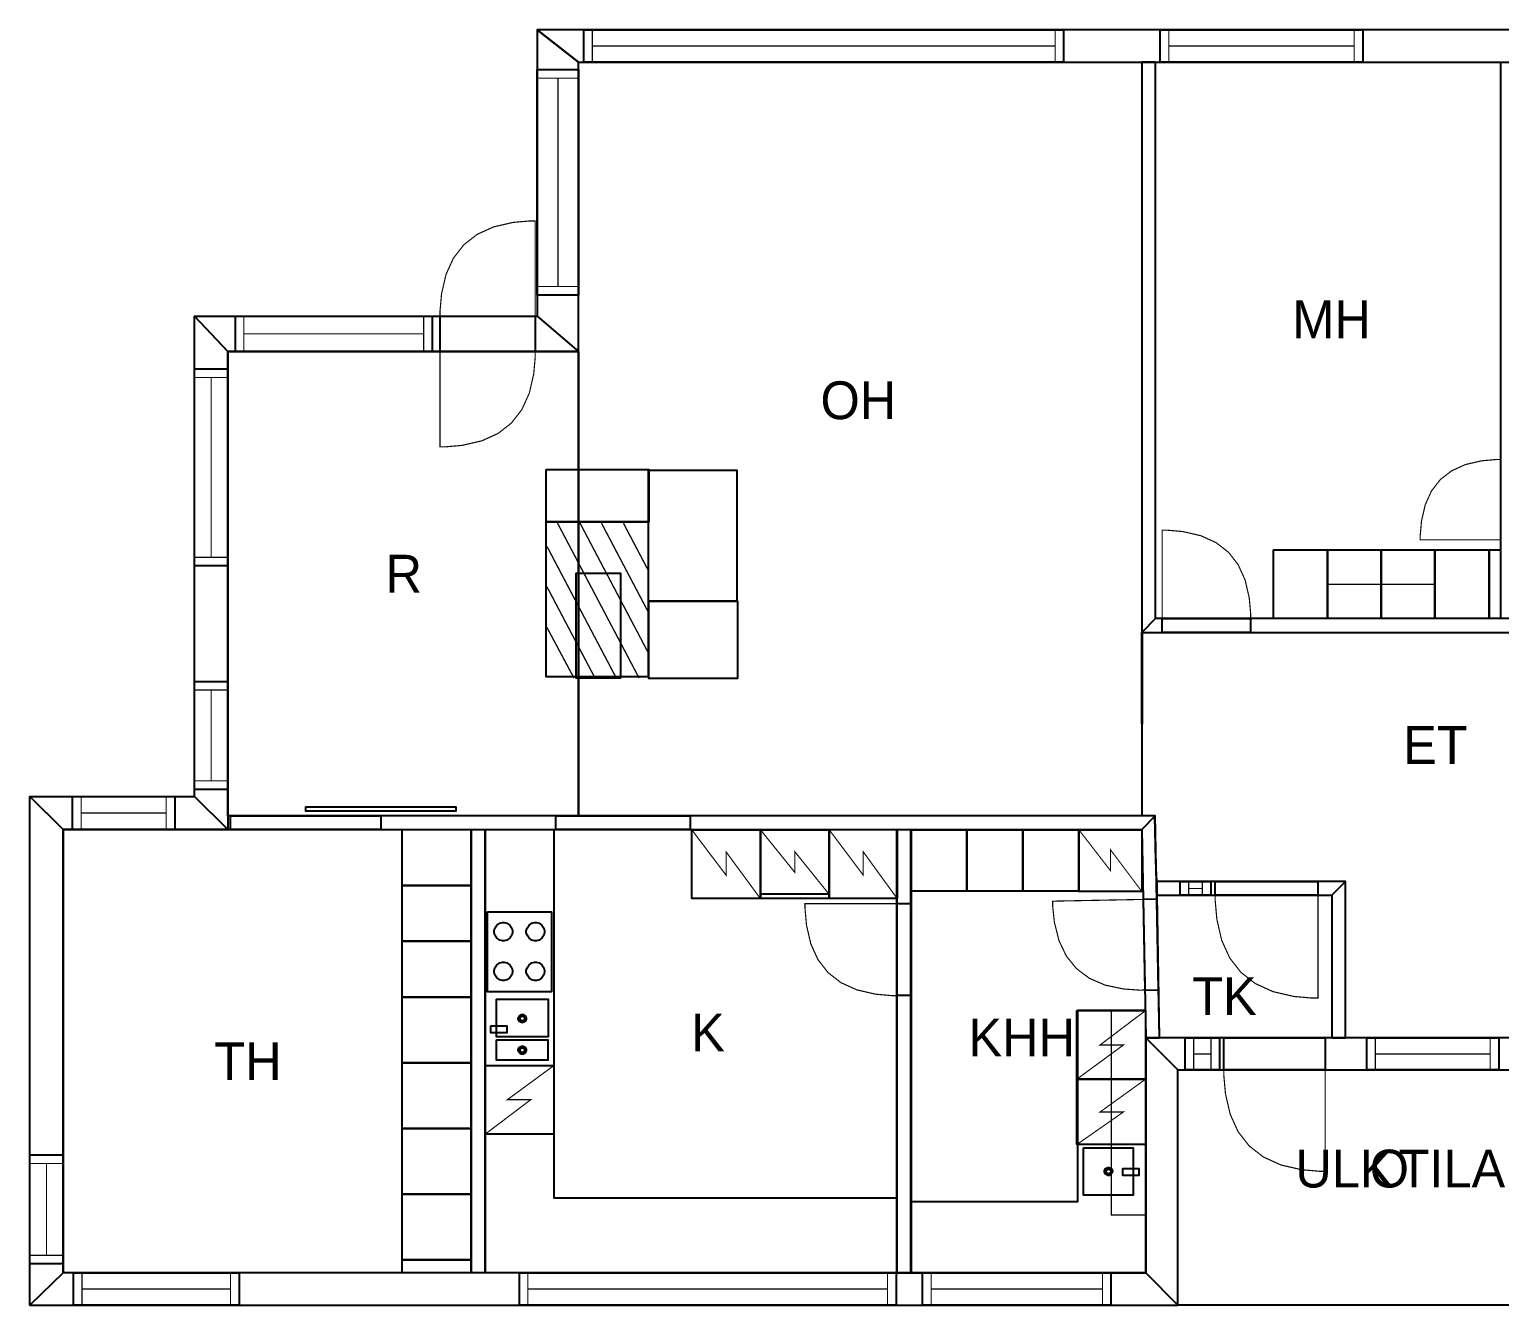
# Model space of a CAD drawing. Extents: x 0.3 to 23.5, y 0 to 11.6.
# Drawn here: x 0.29 to 13.67, y 0.01 to 11.61 of the extents above; entities that cross this region are included whole.
import ezdxf

# ---------------------------------------------------------------- set-up
doc = ezdxf.new("R2010")
doc.units = 0
doc.layers.get('0').update_dxf_attribs({"linetype": 'CONTINUOUS'})

msp = doc.modelspace()

# ---------------------------------------------------------------- linework, layer by layer
at = {"color": 0}
for points, const_width in [([(18.0338, 11.6096), (4.91249, 11.6096), (5.28749, 11.3179), (17.7213, 11.3179), (18.0338, 11.6096)], 0.002083), ([(4.91249, 11.6096), (4.91249, 9.00646), (5.28749, 8.68354), (5.28749, 11.3179), (4.91249, 11.6096)], 0.002083), ([(5.33458, 11.6096), (9.70247, 11.6096), (9.70247, 11.3179), (5.33458, 11.3179), (5.33458, 11.6096)], 0.010417), ([(5.33458, 11.6096), (9.70247, 11.6096), (9.70247, 11.3179), (5.33458, 11.3179), (5.33458, 11.6096)], 0.010417), ([(10.5813, 11.6096), (12.4249, 11.6096), (12.4249, 11.3179), (10.5813, 11.3179), (10.5813, 11.6096)], 0.010417), ([(10.5813, 11.6096), (12.4249, 11.6096), (12.4249, 11.3179), (10.5813, 11.3179), (10.5813, 11.6096)], 0.010417), ([(4.91249, 11.2487), (5.28749, 11.2487), (5.28749, 9.19835), (4.91249, 9.19835), (4.91249, 11.2487)], 0.010417), ([(4.91249, 11.2487), (5.28749, 11.2487), (5.28749, 9.19835), (4.91249, 9.19835), (4.91249, 11.2487)], 0.010417), ([(10.5386, 6.2545), (10.5386, 11.3179), (10.4136, 11.3179), (10.4136, 6.1295), (10.5386, 6.2545)], 0.002083), ([(4.02729, 9.00646), (4.02729, 9.05724), (4.04081, 9.20942), (4.08138, 9.38536), (4.14903, 9.53418), (4.24376, 9.65593), (4.3655, 9.75065), (4.51432, 9.81831), (4.69026, 9.85889), (4.84244, 9.8724), (4.89324, 9.8724), (4.89324, 9.00646), (4.02729, 9.00646)], 0.010417), ([(5.28749, 8.68354), (2.09603, 8.68354), (1.79394, 9.00646), (4.91249, 9.00646), (5.28749, 8.68354)], 0.002083), ([(2.09603, 8.68354), (2.09603, 4.33513), (1.79394, 4.63721), (1.79394, 9.00646), (2.09603, 8.68354)], 0.002083), ([(2.16417, 9.00646), (3.95617, 9.00646), (3.95617, 8.68354), (2.16417, 8.68354), (2.16417, 9.00646)], 0.010417), ([(2.16417, 9.00646), (3.95617, 9.00646), (3.95617, 8.68354), (2.16417, 8.68354), (2.16417, 9.00646)], 0.010417), ([(4.02729, 9.00646), (4.89324, 9.00646), (4.89324, 8.68354), (4.02729, 8.68354), (4.02729, 9.00646)], 0.010417), ([(4.02729, 9.00646), (4.89324, 9.00646), (4.89324, 8.68354), (4.02729, 8.68354), (4.02729, 9.00646)], 0.010417), ([(4.89324, 8.68354), (4.89324, 8.63282), (4.87967, 8.48062), (4.83908, 8.30469), (4.77143, 8.15588), (4.67671, 8.03412), (4.55496, 7.9394), (4.40614, 7.87175), (4.23019, 7.83117), (4.07801, 7.8176), (4.02729, 7.8176), (4.02729, 8.68354), (4.89324, 8.68354)], 0.010417), ([(1.79394, 8.52626), (2.09603, 8.52626), (2.09603, 6.73438), (1.79394, 6.73438), (1.79394, 8.52626)], 0.010417), ([(1.79394, 8.52626), (2.09603, 8.52626), (2.09603, 6.73438), (1.79394, 6.73438), (1.79394, 8.52626)], 0.010417), ([(13.6776, 7.70187), (13.6348, 7.70187), (13.5065, 7.69049), (13.3583, 7.65631), (13.2328, 7.59924), (13.1302, 7.51942), (13.0503, 7.41678), (12.9933, 7.29135), (12.9591, 7.14307), (12.9477, 7.01481), (12.9477, 6.972), (13.6776, 6.972), (13.6776, 7.70187)], 0.010417), ([(5.92389, 7.60656), (5.92389, 6.41271), (6.72825, 6.41271), (6.72825, 7.60656), (5.92389, 7.60656)], 0.010417), ([(4.99283, 7.13579), (5.92096, 7.13579), (5.92096, 5.72564), (4.99283, 5.72564), (4.99283, 7.13579)], 0.012375), ([(11.4041, 6.2545), (11.4041, 6.30171), (11.3915, 6.44314), (11.3537, 6.60661), (11.2908, 6.74496), (11.2028, 6.85807), (11.0897, 6.94613), (10.9513, 7.00896), (10.7879, 7.04671), (10.6464, 7.05925), (10.5993, 7.05925), (10.5993, 6.2545), (11.4041, 6.2545)], 0.010417), ([(11.6125, 6.8795), (12.1045, 6.8795), (12.1045, 6.2545), (11.6125, 6.2545), (11.6125, 6.8795)], 0.010417), ([(12.1045, 6.8795), (12.593, 6.8795), (12.593, 6.2545), (12.1045, 6.2545), (12.1045, 6.8795)], 0.010417), ([(12.5929, 6.8795), (13.0814, 6.8795), (13.0814, 6.2545), (12.5929, 6.2545), (12.5929, 6.8795)], 0.010417), ([(13.0814, 6.8795), (13.5735, 6.8795), (13.5735, 6.2545), (13.0814, 6.2545), (13.0814, 6.8795)], 0.010417), ([(13.5735, 6.8795), (13.6776, 6.8795), (13.6776, 6.2545), (13.5735, 6.2545), (13.5735, 6.8795)], 0.010417), ([(5.26574, 6.66764), (5.66878, 6.66764), (5.66878, 5.71392), (5.26574, 5.71392), (5.26574, 6.66764)], 0.012375), ([(17.7213, 6.2545), (10.5386, 6.2545), (10.4136, 6.1295), (17.8463, 6.1295), (17.7213, 6.2545)], 0.002083), ([(10.5992, 6.2545), (11.4041, 6.2545), (11.4041, 6.1295), (10.5992, 6.1295), (10.5992, 6.2545)], 0.010417), ([(10.5992, 6.2545), (11.4041, 6.2545), (11.4041, 6.1295), (10.5992, 6.1295), (10.5992, 6.2545)], 0.010417), ([(1.79394, 5.68321), (2.09603, 5.68321), (2.09603, 4.70117), (1.79394, 4.70117), (1.79394, 5.68321)], 0.010417), ([(1.79394, 5.68321), (2.09603, 5.68321), (2.09603, 4.70117), (1.79394, 4.70117), (1.79394, 5.68321)], 0.010417), ([(2.09603, 4.33513), (0.597276, 4.33513), (0.295193, 4.63721), (1.79394, 4.63721), (2.09603, 4.33513)], 0.002083), ([(0.597276, 4.33513), (0.597276, 0.302518), (0.295193, 0.010851), (0.295193, 4.63721), (0.597276, 4.33513)], 0.002083), ([(0.6824, 4.63721), (1.61279, 4.63721), (1.61279, 4.33513), (0.6824, 4.33513), (0.6824, 4.63721)], 0.010417), ([(0.6824, 4.63721), (1.61279, 4.63721), (1.61279, 4.33513), (0.6824, 4.33513), (0.6824, 4.63721)], 0.010417), ([(2.09603, 4.33513), (10.4136, 4.33513), (10.5363, 4.46013), (2.09603, 4.46013), (2.09603, 4.33513)], 0.002083), ([(2.12158, 4.46013), (3.48753, 4.46013), (3.48753, 4.33513), (2.12158, 4.33513), (2.12158, 4.46013)], 0.010417), ([(2.80447, 4.54346), (4.17051, 4.54346), (4.17051, 4.50179), (2.80447, 4.50179), (2.80447, 4.54346)], 0.010417), ([(5.08219, 4.46013), (6.30436, 4.46013), (6.30436, 4.33513), (5.08219, 4.33513), (5.08219, 4.46013)], 0.010417), ([(10.4136, 4.33513), (10.4498, 2.44065), (10.5748, 2.44065), (10.5363, 4.46013), (10.4136, 4.33513)], 0.002083), ([(3.68375, 4.33513), (3.68375, 3.82731), (4.30875, 3.82731), (4.30875, 4.33513), (3.68375, 4.33513)], 0.010417), ([(4.31158, 4.33513), (4.43658, 4.33513), (4.43658, 0.302518), (4.31158, 0.302518), (4.31158, 4.33513)], 0.002083), ([(5.06381, 4.33513), (5.06381, 0.986003), (8.18565, 0.986003), (8.18565, 0.302463), (4.43647, 0.302463), (4.43881, 4.33513), (5.06381, 4.33513)], 0.010417), ([(6.31808, 4.33365), (6.94308, 4.33365), (6.94308, 3.70865), (6.31808, 3.70865), (6.31808, 4.33365)], 0.010417), ([(6.94308, 4.33365), (7.56808, 4.33365), (7.56808, 3.70865), (6.94308, 3.70865), (6.94308, 4.33365)], 0.010417), ([(7.56808, 4.33513), (8.18713, 4.33513), (8.18713, 3.71012), (7.56808, 3.71012), (7.56808, 4.33513)], 0.010318), ([(8.1856, 4.33513), (8.3106, 4.33513), (8.3106, 0.302518), (8.1856, 0.302518), (8.1856, 4.33513)], 0.002083), ([(8.31065, 4.33415), (8.82064, 4.33415), (8.82064, 3.77681), (8.31065, 3.77681), (8.31065, 4.33415)], 0.010417), ([(8.82058, 4.33415), (9.33062, 4.33415), (9.33062, 3.77681), (8.82058, 3.77681), (8.82058, 4.33415)], 0.010417), ([(9.33057, 4.33415), (9.8406, 4.33415), (9.8406, 3.77681), (9.33057, 3.77681), (9.33057, 4.33415)], 0.010417), ([(9.8406, 4.33425), (10.414, 4.33425), (10.414, 3.77376), (9.8406, 3.77376), (9.8406, 4.33425)], 0.009556), ([(3.68375, 3.82736), (3.68375, 3.31956), (4.30875, 3.31956), (4.30875, 3.82736), (3.68375, 3.82736)], 0.010417), ([(6.94308, 3.75032), (7.56808, 3.75032), (7.56808, 3.70865), (6.94308, 3.70865), (6.94308, 3.75032)], 0.010417), ([(10.5501, 3.73768), (12.1424, 3.73768), (12.2674, 3.86268), (10.5501, 3.86268), (10.5501, 3.73768)], 0.002083), ([(10.7618, 3.86268), (11.0428, 3.86268), (11.0428, 3.73768), (10.7618, 3.73768), (10.7618, 3.86268)], 0.010417), ([(10.7618, 3.86268), (11.0428, 3.86268), (11.0428, 3.73768), (10.7618, 3.73768), (10.7618, 3.86268)], 0.010417), ([(11.0821, 3.86268), (12.0167, 3.86268), (12.0167, 3.73768), (11.0821, 3.73768), (11.0821, 3.86268)], 0.010417), ([(11.0821, 3.86268), (12.0167, 3.86268), (12.0167, 3.73768), (11.0821, 3.73768), (11.0821, 3.86268)], 0.010417), ([(12.1424, 3.73768), (12.1424, 2.44065), (12.2674, 2.44065), (12.2674, 3.86268), (12.1424, 3.73768)], 0.002083), ([(8.1856, 2.82542), (8.13656, 2.82542), (7.98953, 2.83849), (7.81961, 2.87771), (7.67583, 2.94308), (7.55817, 3.03456), (7.46669, 3.15224), (7.40132, 3.29601), (7.36208, 3.46593), (7.34907, 3.61301), (7.34907, 3.662), (8.1856, 3.662), (8.1856, 2.82542)], 0.010417), ([(8.1856, 3.66211), (8.3106, 3.66211), (8.3106, 2.82542), (8.1856, 2.82542), (8.1856, 3.66211)], 0.010417), ([(8.1856, 3.66211), (8.3106, 3.66211), (8.3106, 2.82542), (8.1856, 2.82542), (8.1856, 3.66211)], 0.010417), ([(10.4415, 2.87625), (10.3932, 2.87537), (10.248, 2.88547), (10.0799, 2.9209), (9.93707, 2.98258), (9.81944, 3.07053), (9.72711, 3.18468), (9.66004, 3.32514), (9.61822, 3.49181), (9.60254, 3.63644), (9.60167, 3.68468), (10.4257, 3.70042), (10.4415, 2.87625)], 0.010417), ([(10.4257, 3.70031), (10.4415, 2.87625), (10.5665, 2.87864), (10.5507, 3.70269), (10.4257, 3.70031)], 0.010417), ([(10.4257, 3.70031), (10.4415, 2.87625), (10.5665, 2.87864), (10.5507, 3.70269), (10.4257, 3.70031)], 0.010417), ([(11.0821, 3.73768), (11.0821, 3.68294), (11.0967, 3.51867), (11.1405, 3.32883), (11.2135, 3.16818), (11.3157, 3.03678), (11.4471, 2.93457), (11.6078, 2.86154), (11.7976, 2.81776), (11.9619, 2.80311), (12.0167, 2.80311), (12.0167, 3.73768), (11.0821, 3.73768)], 0.010417), ([(4.45817, 3.58713), (4.45817, 2.85997), (5.0415, 2.85997), (5.0415, 3.58713), (4.45817, 3.58713)], 0.010417), ([(4.604, 3.4899), (4.61208, 3.4899), (4.63639, 3.4834), (4.66292, 3.46556), (4.68078, 3.43907), (4.68733, 3.41471), (4.68733, 3.40657), (4.68733, 3.39849), (4.68078, 3.37418), (4.66292, 3.34765), (4.63639, 3.32981), (4.61208, 3.32324), (4.604, 3.32324), (4.59586, 3.32324), (4.57156, 3.32981), (4.54508, 3.34765), (4.52718, 3.37418), (4.52067, 3.39849), (4.52067, 3.40657), (4.52067, 3.41471), (4.52718, 3.43907), (4.54508, 3.46556), (4.57156, 3.4834), (4.59586, 3.4899), (4.604, 3.4899)], 0.010417), ([(4.89567, 3.4899), (4.90375, 3.4899), (4.92806, 3.4834), (4.95458, 3.46556), (4.97244, 3.43907), (4.979, 3.41471), (4.979, 3.40657), (4.979, 3.39849), (4.97244, 3.37418), (4.95458, 3.34765), (4.92806, 3.32981), (4.90375, 3.32324), (4.89567, 3.32324), (4.88753, 3.32324), (4.86322, 3.32981), (4.83675, 3.34765), (4.81885, 3.37418), (4.81233, 3.39849), (4.81233, 3.40657), (4.81233, 3.41471), (4.81885, 3.43907), (4.83675, 3.46556), (4.86322, 3.4834), (4.88753, 3.4899), (4.89567, 3.4899)], 0.010417), ([(3.68375, 3.31961), (3.68375, 2.81179), (4.30875, 2.81179), (4.30875, 3.31961), (3.68375, 3.31961)], 0.010417), ([(4.604, 3.12879), (4.61208, 3.12879), (4.63639, 3.12229), (4.66292, 3.10444), (4.68078, 3.07796), (4.68733, 3.0536), (4.68733, 3.04546), (4.68733, 3.03737), (4.68078, 3.01307), (4.66292, 2.98654), (4.63639, 2.96869), (4.61208, 2.96212), (4.604, 2.96212), (4.59586, 2.96212), (4.57156, 2.96869), (4.54508, 2.98654), (4.52718, 3.01307), (4.52067, 3.03737), (4.52067, 3.04546), (4.52067, 3.0536), (4.52718, 3.07796), (4.54508, 3.10444), (4.57156, 3.12229), (4.59586, 3.12879), (4.604, 3.12879)], 0.010417), ([(4.89567, 3.12879), (4.90375, 3.12879), (4.92806, 3.12229), (4.95458, 3.10444), (4.97244, 3.07796), (4.979, 3.0536), (4.979, 3.04546), (4.979, 3.03737), (4.97244, 3.01307), (4.95458, 2.98654), (4.92806, 2.96869), (4.90375, 2.96212), (4.89567, 2.96212), (4.88753, 2.96212), (4.86322, 2.96869), (4.83675, 2.98654), (4.81885, 3.01307), (4.81233, 3.03737), (4.81233, 3.04546), (4.81233, 3.0536), (4.81885, 3.07796), (4.83675, 3.10444), (4.86322, 3.12229), (4.88753, 3.12879), (4.89567, 3.12879)], 0.010417), ([(3.68375, 2.81179), (3.68375, 2.21463), (4.30875, 2.21463), (4.30875, 2.81179), (3.68375, 2.81179)], 0.010417), ([(4.5415, 2.79275), (4.5415, 2.45008), (5.01025, 2.45008), (5.01025, 2.79275), (4.5415, 2.79275)], 0.010417), ([(8.31065, 0.302463), (10.4497, 0.302463), (10.4497, 2.68994), (9.82721, 2.68994), (9.82721, 0.950142), (8.31065, 0.950142), (8.31065, 0.302463)], 0.010417), ([(9.82346, 2.68994), (9.82346, 2.06494), (10.4485, 2.06494), (10.4485, 2.68994), (9.82346, 2.68994)], 0.010417), ([(10.136, 2.68994), (10.136, 0.829101), (10.4485, 0.829101), (10.4485, 2.68994), (10.136, 2.68994)], 0.010417), ([(4.48839, 2.54964), (4.48839, 2.48714), (4.63422, 2.48714), (4.63422, 2.54964), (4.48839, 2.54964)], 0.010417), ([(4.77588, 2.65326), (4.78228, 2.65326), (4.80165, 2.64264), (4.81233, 2.62326), (4.81233, 2.61681), (4.81233, 2.6104), (4.80165, 2.59104), (4.78228, 2.58035), (4.77588, 2.58035), (4.76942, 2.58035), (4.75006, 2.59104), (4.73942, 2.6104), (4.73942, 2.61681), (4.73942, 2.62326), (4.75006, 2.64264), (4.76942, 2.65326), (4.77588, 2.65326)], 0.008333), ([(4.77588, 2.63764), (4.77951, 2.63764), (4.79058, 2.63157), (4.79671, 2.6205), (4.79671, 2.61681), (4.79671, 2.61317), (4.79058, 2.60211), (4.77951, 2.59597), (4.77588, 2.59597), (4.77219, 2.59597), (4.76112, 2.60211), (4.75504, 2.61317), (4.75504, 2.61681), (4.75504, 2.6205), (4.76112, 2.63157), (4.77219, 2.63764), (4.77588, 2.63764)], 0.008333), ([(4.54047, 2.42225), (4.54047, 2.23703), (5.00922, 2.23703), (5.00922, 2.42225), (4.54047, 2.42225)], 0.010417), ([(10.7415, 2.14899), (20.1097, 2.14899), (19.7972, 2.44065), (10.4498, 2.44065), (10.7415, 2.14899)], 0.002083), ([(10.7415, 0.010851), (10.7415, 2.14899), (10.4498, 2.44065), (10.4498, 0.302518), (10.7415, 0.010851)], 0.002083), ([(10.8075, 2.44065), (11.1212, 2.44065), (11.1212, 2.14899), (10.8075, 2.14899), (10.8075, 2.44065)], 0.010417), ([(10.8075, 2.44065), (11.1212, 2.44065), (11.1212, 2.14899), (10.8075, 2.14899), (10.8075, 2.44065)], 0.010417), ([(11.1605, 2.44065), (12.082, 2.44065), (12.082, 2.14899), (11.1605, 2.14899), (11.1605, 2.44065)], 0.010417), ([(11.1605, 2.44065), (12.082, 2.44065), (12.082, 2.14899), (11.1605, 2.14899), (11.1605, 2.44065)], 0.010417), ([(12.4607, 2.44065), (13.6619, 2.44065), (13.6619, 2.14899), (12.4607, 2.14899), (12.4607, 2.44065)], 0.010417), ([(12.4607, 2.44065), (13.6619, 2.44065), (13.6619, 2.14899), (12.4607, 2.14899), (12.4607, 2.44065)], 0.010417), ([(4.77588, 2.3661), (4.78228, 2.3661), (4.80165, 2.35547), (4.81233, 2.3361), (4.81233, 2.32964), (4.81233, 2.32324), (4.80165, 2.30387), (4.78228, 2.29318), (4.77588, 2.29318), (4.76942, 2.29318), (4.75006, 2.30387), (4.73942, 2.32324), (4.73942, 2.32964), (4.73942, 2.3361), (4.75006, 2.35547), (4.76942, 2.3661), (4.77588, 2.3661)], 0.008333), ([(4.77588, 2.35047), (4.77951, 2.35047), (4.79058, 2.3444), (4.79671, 2.33333), (4.79671, 2.32964), (4.79671, 2.32601), (4.79058, 2.31494), (4.77951, 2.30881), (4.77588, 2.30881), (4.77219, 2.30881), (4.76112, 2.31494), (4.75504, 2.32601), (4.75504, 2.32964), (4.75504, 2.33333), (4.76112, 2.3444), (4.77219, 2.35047), (4.77588, 2.35047)], 0.008333), ([(3.68375, 2.21463), (3.68375, 1.61746), (4.30875, 1.61746), (4.30875, 2.21463), (3.68375, 2.21463)], 0.010417), ([(4.43881, 2.19069), (4.43881, 1.56569), (5.06381, 1.56569), (5.06381, 2.19069), (4.43881, 2.19069)], 0.010417), ([(10.7415, 2.14899), (14.3569, 2.14899), (14.3569, 0.010851), (10.7415, 0.010851), (10.7415, 2.14899)], 0.002083), ([(11.1605, 2.14899), (11.1605, 2.095), (11.1749, 1.933), (11.2181, 1.74582), (11.2901, 1.5874), (11.3909, 1.45779), (11.5205, 1.35699), (11.6789, 1.28499), (11.866, 1.24181), (12.0281, 1.22738), (12.0821, 1.22738), (12.0821, 2.14899), (11.1605, 2.14899)], 0.010417), ([(9.82314, 2.06494), (9.82314, 1.47017), (10.4481, 1.47017), (10.4481, 2.06494), (9.82314, 2.06494)], 0.009914), ([(3.68375, 1.61751), (3.68375, 1.02029), (4.30875, 1.02029), (4.30875, 1.61751), (3.68375, 1.61751)], 0.010417), ([(0.295193, 1.37565), (0.597276, 1.37565), (0.597276, 0.384874), (0.295193, 0.384874), (0.295193, 1.37565)], 0.010417), ([(0.295193, 1.37565), (0.597276, 1.37565), (0.597276, 0.384874), (0.295193, 0.384874), (0.295193, 1.37565)], 0.010417), ([(9.88232, 1.44), (9.88232, 1.01134), (10.3349, 1.01134), (10.3349, 1.44), (9.88232, 1.44)], 0.010417), ([(10.11, 1.18929), (10.1036, 1.18929), (10.0842, 1.19998), (10.0736, 1.21935), (10.0736, 1.22575), (10.0736, 1.23221), (10.0842, 1.25157), (10.1036, 1.26221), (10.11, 1.26221), (10.1164, 1.26221), (10.1358, 1.25157), (10.1465, 1.23221), (10.1465, 1.22575), (10.1465, 1.21935), (10.1358, 1.19998), (10.1164, 1.18929), (10.11, 1.18929)], 0.008333), ([(10.11, 1.20492), (10.1063, 1.20492), (10.0953, 1.21105), (10.0892, 1.22211), (10.0892, 1.22575), (10.0892, 1.22944), (10.0953, 1.24051), (10.1063, 1.24658), (10.11, 1.24658), (10.1137, 1.24658), (10.1247, 1.24051), (10.1309, 1.22944), (10.1309, 1.22575), (10.1309, 1.22211), (10.1247, 1.21105), (10.1137, 1.20492), (10.11, 1.20492)], 0.008333), ([(10.2395, 1.25147), (10.2395, 1.18897), (10.3853, 1.18897), (10.3853, 1.25147), (10.2395, 1.25147)], 0.010417), ([(3.68375, 1.02034), (3.68375, 0.423122), (4.30875, 0.423122), (4.30875, 1.02034), (3.68375, 1.02034)], 0.010417), ([(3.68147, 0.423122), (3.68147, 0.305012), (4.30647, 0.305012), (4.30647, 0.423122), (3.68147, 0.423122)], 0.011813), ([(0.295193, 0.010851), (10.7415, 0.010851), (10.4498, 0.302518), (0.597276, 0.302518), (0.295193, 0.010851)], 0.002083), ([(0.690918, 0.302518), (2.19862, 0.302518), (2.19862, 0.010851), (0.690918, 0.010851), (0.690918, 0.302518)], 0.010417), ([(0.690918, 0.302518), (2.19862, 0.302518), (2.19862, 0.010851), (0.690918, 0.010851), (0.690918, 0.302518)], 0.010417), ([(4.74875, 0.302518), (8.17763, 0.302518), (8.17763, 0.010851), (4.74875, 0.010851), (4.74875, 0.302518)], 0.010417), ([(4.74875, 0.302518), (8.17763, 0.302518), (8.17763, 0.010851), (4.74875, 0.010851), (4.74875, 0.302518)], 0.010417), ([(8.41883, 0.302518), (10.1332, 0.302518), (10.1332, 0.010851), (8.41883, 0.010851), (8.41883, 0.302518)], 0.010417), ([(8.41883, 0.302518), (10.1332, 0.302518), (10.1332, 0.010851), (8.41883, 0.010851), (8.41883, 0.302518)], 0.010417)]:
    msp.add_lwpolyline(points, close=True, dxfattribs=dict(at, const_width=const_width))
for points in [[(4.91249, 11.6096), (4.91249, 9.00646), (5.28749, 8.68354), (5.28749, 11.3179), (4.91249, 11.6096)], [(18.0338, 11.6096), (4.91249, 11.6096), (5.28749, 11.3179), (17.7213, 11.3179), (18.0338, 11.6096)], [(10.5386, 6.2545), (10.5386, 11.3179), (10.4136, 11.3179), (10.4136, 6.1295), (10.5386, 6.2545)], [(5.28749, 8.68354), (2.09603, 8.68354), (1.79394, 9.00646), (4.91249, 9.00646), (5.28749, 8.68354)], [(2.09603, 8.68354), (2.09603, 4.33513), (1.79394, 4.63721), (1.79394, 9.00646), (2.09603, 8.68354)], [(4.99283, 7.61219), (5.92719, 7.61219), (5.92719, 7.13574), (4.99283, 7.13574), (4.99283, 7.61219)], [(5.92719, 6.41271), (6.73281, 6.41271), (6.73281, 5.71137), (5.92719, 5.71137), (5.92719, 6.41271)], [(17.7213, 6.2545), (10.5386, 6.2545), (10.4136, 6.1295), (17.8463, 6.1295), (17.7213, 6.2545)], [(2.09603, 4.33513), (0.597276, 4.33513), (0.295193, 4.63721), (1.79394, 4.63721), (2.09603, 4.33513)], [(0.597276, 4.33513), (0.597276, 0.302518), (0.295193, 0.010851), (0.295193, 4.63721), (0.597276, 4.33513)], [(2.09603, 4.33513), (10.4136, 4.33513), (10.5363, 4.46013), (2.09603, 4.46013), (2.09603, 4.33513)], [(10.4136, 4.33513), (10.4498, 2.44065), (10.5748, 2.44065), (10.5363, 4.46013), (10.4136, 4.33513)], [(4.31158, 4.33513), (4.43658, 4.33513), (4.43658, 0.302518), (4.31158, 0.302518), (4.31158, 4.33513)], [(8.1856, 4.33513), (8.3106, 4.33513), (8.3106, 0.302518), (8.1856, 0.302518), (8.1856, 4.33513)], [(10.5501, 3.73768), (12.1424, 3.73768), (12.2674, 3.86268), (10.5501, 3.86268), (10.5501, 3.73768)], [(12.1424, 3.73768), (12.1424, 2.44065), (12.2674, 2.44065), (12.2674, 3.86268), (12.1424, 3.73768)], [(10.7415, 0.010851), (10.7415, 2.14899), (10.4498, 2.44065), (10.4498, 0.302518), (10.7415, 0.010851)], [(10.7415, 2.14899), (20.1097, 2.14899), (19.7972, 2.44065), (10.4498, 2.44065), (10.7415, 2.14899)], [(0.295193, 0.010851), (10.7415, 0.010851), (10.4498, 0.302518), (0.597276, 0.302518), (0.295193, 0.010851)]]:
    msp.add_lwpolyline(points, close=True, dxfattribs=at)
at = {"color": 7}
for points in [[(5.33458, 11.6096), (9.70247, 11.6096), (9.70247, 11.3179), (5.33458, 11.3179), (5.33458, 11.6096)], [(5.33458, 11.6096), (9.70247, 11.6096), (9.70247, 11.3179), (5.33458, 11.3179), (5.33458, 11.6096)], [(10.5813, 11.6096), (12.4249, 11.6096), (12.4249, 11.3179), (10.5813, 11.3179), (10.5813, 11.6096)], [(10.5813, 11.6096), (12.4249, 11.6096), (12.4249, 11.3179), (10.5813, 11.3179), (10.5813, 11.6096)], [(4.91249, 11.2487), (5.28749, 11.2487), (5.28749, 9.19835), (4.91249, 9.19835), (4.91249, 11.2487)], [(4.91249, 11.2487), (5.28749, 11.2487), (5.28749, 9.19835), (4.91249, 9.19835), (4.91249, 11.2487)], [(10.4136, 6.1295), (10.4167, 6.125), (10.4136, 4.46013), (5.28749, 4.46013), (5.28749, 11.3179), (10.4136, 11.3179), (10.4136, 6.1295)], [(10.5386, 11.3179), (13.6776, 11.3179), (13.6776, 6.2545), (10.5386, 6.2545), (10.5386, 11.3179)], [(2.16417, 9.00646), (3.95617, 9.00646), (3.95617, 8.68354), (2.16417, 8.68354), (2.16417, 9.00646)], [(2.16417, 9.00646), (3.95617, 9.00646), (3.95617, 8.68354), (2.16417, 8.68354), (2.16417, 9.00646)], [(4.02729, 9.00646), (4.89324, 9.00646), (4.89324, 8.68354), (4.02729, 8.68354), (4.02729, 9.00646)], [(4.02729, 9.00646), (4.89324, 9.00646), (4.89324, 8.68354), (4.02729, 8.68354), (4.02729, 9.00646)], [(2.09603, 8.68354), (5.28749, 8.68354), (5.28749, 4.46013), (2.09603, 4.46013), (2.09603, 8.68354)], [(1.79394, 8.52626), (2.09603, 8.52626), (2.09603, 6.73438), (1.79394, 6.73438), (1.79394, 8.52626)], [(1.79394, 8.52626), (2.09603, 8.52626), (2.09603, 6.73438), (1.79394, 6.73438), (1.79394, 8.52626)], [(5.92389, 7.60656), (6.72825, 7.60656), (6.72825, 6.41271), (5.92389, 6.41271), (5.92389, 7.60656)], [(4.99283, 7.13579), (5.92096, 7.13579), (5.92096, 5.72564), (4.99283, 5.72564), (4.99283, 7.13579)], [(11.6125, 6.8795), (12.1045, 6.8795), (12.1045, 6.2545), (11.6125, 6.2545), (11.6125, 6.8795)], [(12.1045, 6.8795), (12.593, 6.8795), (12.593, 6.2545), (12.1045, 6.2545), (12.1045, 6.8795)], [(12.5929, 6.8795), (13.0814, 6.8795), (13.0814, 6.2545), (12.5929, 6.2545), (12.5929, 6.8795)], [(13.0814, 6.8795), (13.5735, 6.8795), (13.5735, 6.2545), (13.0814, 6.2545), (13.0814, 6.8795)], [(13.5735, 6.8795), (13.6776, 6.8795), (13.6776, 6.2545), (13.5735, 6.2545), (13.5735, 6.8795)], [(5.26574, 6.66764), (5.66878, 6.66764), (5.66878, 5.71392), (5.26574, 5.71392), (5.26574, 6.66764)], [(10.5992, 6.2545), (11.4041, 6.2545), (11.4041, 6.1295), (10.5992, 6.1295), (10.5992, 6.2545)], [(10.5992, 6.2545), (11.4041, 6.2545), (11.4041, 6.1295), (10.5992, 6.1295), (10.5992, 6.2545)], [(16.0486, 4.57497), (13.9272, 4.57497), (13.9272, 4.44997), (14.5168, 4.44997), (14.5168, 2.44065), (12.2674, 2.44065), (12.2674, 3.86268), (10.5501, 3.86268), (10.5417, 4.05208), (10.5313, 4.45833), (10.5363, 4.46013), (10.4155, 4.46013), (10.4136, 6.1295), (16.0486, 6.1295), (16.0486, 4.57497)], [(1.79394, 5.68321), (2.09603, 5.68321), (2.09603, 4.70117), (1.79394, 4.70117), (1.79394, 5.68321)], [(1.79394, 5.68321), (2.09603, 5.68321), (2.09603, 4.70117), (1.79394, 4.70117), (1.79394, 5.68321)], [(0.6824, 4.63721), (1.61279, 4.63721), (1.61279, 4.33513), (0.6824, 4.33513), (0.6824, 4.63721)], [(0.6824, 4.63721), (1.61279, 4.63721), (1.61279, 4.33513), (0.6824, 4.33513), (0.6824, 4.63721)], [(2.12158, 4.46013), (3.48753, 4.46013), (3.48753, 4.33513), (2.12158, 4.33513), (2.12158, 4.46013)], [(2.12158, 4.46013), (3.48753, 4.46013), (3.48753, 4.33513), (2.12158, 4.33513), (2.12158, 4.46013)], [(2.80447, 4.54346), (4.17051, 4.54346), (4.17051, 4.50179), (2.80447, 4.50179), (2.80447, 4.54346)], [(5.08219, 4.46013), (6.30436, 4.46013), (6.30436, 4.33513), (5.08219, 4.33513), (5.08219, 4.46013)], [(5.08219, 4.46013), (6.30436, 4.46013), (6.30436, 4.33513), (5.08219, 4.33513), (5.08219, 4.46013)], [(0.597276, 4.33513), (4.31158, 4.33513), (4.31158, 0.302518), (0.597276, 0.302518), (0.597276, 4.33513)], [(3.68375, 4.33513), (4.30875, 4.33513), (4.30875, 3.82731), (3.68375, 3.82731), (3.68375, 4.33513)], [(5.06381, 4.33513), (5.06381, 0.986003), (8.18565, 0.986003), (8.18565, 0.302463), (4.43647, 0.302463), (4.43881, 4.33513), (5.06381, 4.33513)], [(8.1856, 0.302518), (8.3106, 0.302518), (8.3106, 4.33513), (8.31342, 4.33513), (8.31342, 0.302518), (4.43658, 0.302518), (4.43658, 4.33513), (8.1856, 4.33513), (8.1856, 0.302518)], [(6.31808, 4.33365), (6.94308, 4.33365), (6.94308, 3.70865), (6.31808, 3.70865), (6.31808, 4.33365)], [(6.94308, 4.33365), (7.56808, 4.33365), (7.56808, 3.70865), (6.94308, 3.70865), (6.94308, 4.33365)], [(7.56808, 4.33513), (8.18713, 4.33513), (8.18713, 3.71012), (7.56808, 3.71012), (7.56808, 4.33513)], [(8.31065, 4.33415), (8.82064, 4.33415), (8.82064, 3.77681), (8.31065, 3.77681), (8.31065, 4.33415)], [(10.4498, 2.44065), (10.4498, 0.302518), (8.31342, 0.302518), (8.31342, 4.33513), (10.4136, 4.33513), (10.4498, 2.44065)], [(8.82058, 4.33415), (9.33062, 4.33415), (9.33062, 3.77681), (8.82058, 3.77681), (8.82058, 4.33415)], [(9.33057, 4.33415), (9.8406, 4.33415), (9.8406, 3.77681), (9.33057, 3.77681), (9.33057, 4.33415)], [(9.8406, 4.33425), (10.414, 4.33425), (10.414, 3.77376), (9.8406, 3.77376), (9.8406, 4.33425)], [(3.68375, 3.82736), (4.30875, 3.82736), (4.30875, 3.31956), (3.68375, 3.31956), (3.68375, 3.82736)], [(6.94308, 3.75032), (7.56808, 3.75032), (7.56808, 3.70865), (6.94308, 3.70865), (6.94308, 3.75032)], [(10.7618, 3.86268), (11.0428, 3.86268), (11.0428, 3.73768), (10.7618, 3.73768), (10.7618, 3.86268)], [(10.7618, 3.86268), (11.0428, 3.86268), (11.0428, 3.73768), (10.7618, 3.73768), (10.7618, 3.86268)], [(11.0821, 3.86268), (12.0167, 3.86268), (12.0167, 3.73768), (11.0821, 3.73768), (11.0821, 3.86268)], [(11.0821, 3.86268), (12.0167, 3.86268), (12.0167, 3.73768), (11.0821, 3.73768), (11.0821, 3.86268)], [(8.1856, 3.66211), (8.3106, 3.66211), (8.3106, 2.82542), (8.1856, 2.82542), (8.1856, 3.66211)], [(8.1856, 3.66211), (8.3106, 3.66211), (8.3106, 2.82542), (8.1856, 2.82542), (8.1856, 3.66211)], [(10.4257, 3.70031), (10.4415, 2.87625), (10.5665, 2.87864), (10.5507, 3.70269), (10.4257, 3.70031)], [(10.4257, 3.70031), (10.4415, 2.87625), (10.5665, 2.87864), (10.5507, 3.70269), (10.4257, 3.70031)], [(12.1424, 2.44065), (10.5748, 2.44065), (10.554, 3.73768), (12.1424, 3.73768), (12.1424, 2.44065)], [(4.45817, 3.58713), (5.0415, 3.58713), (5.0415, 2.85997), (4.45817, 2.85997), (4.45817, 3.58713)], [(4.604, 3.4899), (4.61208, 3.4899), (4.63639, 3.4834), (4.66292, 3.46556), (4.68078, 3.43907), (4.68733, 3.41471), (4.68733, 3.40657), (4.68733, 3.39849), (4.68078, 3.37418), (4.66292, 3.34765), (4.63639, 3.32981), (4.61208, 3.32324), (4.604, 3.32324), (4.59586, 3.32324), (4.57156, 3.32981), (4.54508, 3.34765), (4.52718, 3.37418), (4.52067, 3.39849), (4.52067, 3.40657), (4.52067, 3.41471), (4.52718, 3.43907), (4.54508, 3.46556), (4.57156, 3.4834), (4.59586, 3.4899), (4.604, 3.4899)], [(4.89567, 3.4899), (4.90375, 3.4899), (4.92806, 3.4834), (4.95458, 3.46556), (4.97244, 3.43907), (4.979, 3.41471), (4.979, 3.40657), (4.979, 3.39849), (4.97244, 3.37418), (4.95458, 3.34765), (4.92806, 3.32981), (4.90375, 3.32324), (4.89567, 3.32324), (4.88753, 3.32324), (4.86322, 3.32981), (4.83675, 3.34765), (4.81885, 3.37418), (4.81233, 3.39849), (4.81233, 3.40657), (4.81233, 3.41471), (4.81885, 3.43907), (4.83675, 3.46556), (4.86322, 3.4834), (4.88753, 3.4899), (4.89567, 3.4899)], [(3.68375, 3.31961), (4.30875, 3.31961), (4.30875, 2.81179), (3.68375, 2.81179), (3.68375, 3.31961)], [(4.604, 3.12879), (4.61208, 3.12879), (4.63639, 3.12229), (4.66292, 3.10444), (4.68078, 3.07796), (4.68733, 3.0536), (4.68733, 3.04546), (4.68733, 3.03737), (4.68078, 3.01307), (4.66292, 2.98654), (4.63639, 2.96869), (4.61208, 2.96212), (4.604, 2.96212), (4.59586, 2.96212), (4.57156, 2.96869), (4.54508, 2.98654), (4.52718, 3.01307), (4.52067, 3.03737), (4.52067, 3.04546), (4.52067, 3.0536), (4.52718, 3.07796), (4.54508, 3.10444), (4.57156, 3.12229), (4.59586, 3.12879), (4.604, 3.12879)], [(4.89567, 3.12879), (4.90375, 3.12879), (4.92806, 3.12229), (4.95458, 3.10444), (4.97244, 3.07796), (4.979, 3.0536), (4.979, 3.04546), (4.979, 3.03737), (4.97244, 3.01307), (4.95458, 2.98654), (4.92806, 2.96869), (4.90375, 2.96212), (4.89567, 2.96212), (4.88753, 2.96212), (4.86322, 2.96869), (4.83675, 2.98654), (4.81885, 3.01307), (4.81233, 3.03737), (4.81233, 3.04546), (4.81233, 3.0536), (4.81885, 3.07796), (4.83675, 3.10444), (4.86322, 3.12229), (4.88753, 3.12879), (4.89567, 3.12879)], [(3.68375, 2.81179), (4.30875, 2.81179), (4.30875, 2.21463), (3.68375, 2.21463), (3.68375, 2.81179)], [(4.5415, 2.79275), (5.01025, 2.79275), (5.01025, 2.45008), (4.5415, 2.45008), (4.5415, 2.79275)], [(8.31065, 0.302463), (10.4497, 0.302463), (10.4497, 2.68994), (9.82721, 2.68994), (9.82721, 0.950142), (8.31065, 0.950142), (8.31065, 0.302463)], [(9.82346, 2.68994), (10.4485, 2.68994), (10.4485, 2.06494), (9.82346, 2.06494), (9.82346, 2.68994)], [(4.48839, 2.54964), (4.63422, 2.54964), (4.63422, 2.48714), (4.48839, 2.48714), (4.48839, 2.54964)], [(4.77588, 2.65326), (4.78228, 2.65326), (4.80165, 2.64264), (4.81233, 2.62326), (4.81233, 2.61681), (4.81233, 2.6104), (4.80165, 2.59104), (4.78228, 2.58035), (4.77588, 2.58035), (4.76942, 2.58035), (4.75006, 2.59104), (4.73942, 2.6104), (4.73942, 2.61681), (4.73942, 2.62326), (4.75006, 2.64264), (4.76942, 2.65326), (4.77588, 2.65326)], [(4.77588, 2.63764), (4.77951, 2.63764), (4.79058, 2.63157), (4.79671, 2.6205), (4.79671, 2.61681), (4.79671, 2.61317), (4.79058, 2.60211), (4.77951, 2.59597), (4.77588, 2.59597), (4.77219, 2.59597), (4.76112, 2.60211), (4.75504, 2.61317), (4.75504, 2.61681), (4.75504, 2.6205), (4.76112, 2.63157), (4.77219, 2.63764), (4.77588, 2.63764)], [(4.54047, 2.42225), (5.00922, 2.42225), (5.00922, 2.23703), (4.54047, 2.23703), (4.54047, 2.42225)], [(10.8075, 2.44065), (11.1212, 2.44065), (11.1212, 2.14899), (10.8075, 2.14899), (10.8075, 2.44065)], [(10.8075, 2.44065), (11.1212, 2.44065), (11.1212, 2.14899), (10.8075, 2.14899), (10.8075, 2.44065)], [(11.1605, 2.44065), (12.082, 2.44065), (12.082, 2.14899), (11.1605, 2.14899), (11.1605, 2.44065)], [(11.1605, 2.44065), (12.082, 2.44065), (12.082, 2.14899), (11.1605, 2.14899), (11.1605, 2.44065)], [(12.4607, 2.44065), (13.6619, 2.44065), (13.6619, 2.14899), (12.4607, 2.14899), (12.4607, 2.44065)], [(12.4607, 2.44065), (13.6619, 2.44065), (13.6619, 2.14899), (12.4607, 2.14899), (12.4607, 2.44065)], [(4.77588, 2.3661), (4.78228, 2.3661), (4.80165, 2.35547), (4.81233, 2.3361), (4.81233, 2.32964), (4.81233, 2.32324), (4.80165, 2.30387), (4.78228, 2.29318), (4.77588, 2.29318), (4.76942, 2.29318), (4.75006, 2.30387), (4.73942, 2.32324), (4.73942, 2.32964), (4.73942, 2.3361), (4.75006, 2.35547), (4.76942, 2.3661), (4.77588, 2.3661)], [(4.77588, 2.35047), (4.77951, 2.35047), (4.79058, 2.3444), (4.79671, 2.33333), (4.79671, 2.32964), (4.79671, 2.32601), (4.79058, 2.31494), (4.77951, 2.30881), (4.77588, 2.30881), (4.77219, 2.30881), (4.76112, 2.31494), (4.75504, 2.32601), (4.75504, 2.32964), (4.75504, 2.33333), (4.76112, 2.3444), (4.77219, 2.35047), (4.77588, 2.35047)], [(3.68375, 2.21463), (4.30875, 2.21463), (4.30875, 1.61746), (3.68375, 1.61746), (3.68375, 2.21463)], [(4.43881, 2.19069), (5.06381, 2.19069), (5.06381, 1.56569), (4.43881, 1.56569), (4.43881, 2.19069)], [(10.7415, 2.14899), (14.3569, 2.14899), (14.3569, 0.010851), (10.7415, 0.010851), (10.7415, 2.14899)], [(9.82314, 2.06494), (10.4481, 2.06494), (10.4481, 1.47017), (9.82314, 1.47017), (9.82314, 2.06494)], [(3.68375, 1.61751), (4.30875, 1.61751), (4.30875, 1.02029), (3.68375, 1.02029), (3.68375, 1.61751)], [(0.295193, 1.37565), (0.597276, 1.37565), (0.597276, 0.384874), (0.295193, 0.384874), (0.295193, 1.37565)], [(0.295193, 1.37565), (0.597276, 1.37565), (0.597276, 0.384874), (0.295193, 0.384874), (0.295193, 1.37565)], [(9.88232, 1.44), (10.3349, 1.44), (10.3349, 1.01134), (9.88232, 1.01134), (9.88232, 1.44)], [(10.11, 1.18929), (10.1036, 1.18929), (10.0842, 1.19998), (10.0736, 1.21935), (10.0736, 1.22575), (10.0736, 1.23221), (10.0842, 1.25157), (10.1036, 1.26221), (10.11, 1.26221), (10.1164, 1.26221), (10.1358, 1.25157), (10.1465, 1.23221), (10.1465, 1.22575), (10.1465, 1.21935), (10.1358, 1.19998), (10.1164, 1.18929), (10.11, 1.18929)], [(10.11, 1.20492), (10.1063, 1.20492), (10.0953, 1.21105), (10.0892, 1.22211), (10.0892, 1.22575), (10.0892, 1.22944), (10.0953, 1.24051), (10.1063, 1.24658), (10.11, 1.24658), (10.1137, 1.24658), (10.1247, 1.24051), (10.1309, 1.22944), (10.1309, 1.22575), (10.1309, 1.22211), (10.1247, 1.21105), (10.1137, 1.20492), (10.11, 1.20492)], [(10.2395, 1.25147), (10.3853, 1.25147), (10.3853, 1.18897), (10.2395, 1.18897), (10.2395, 1.25147)], [(3.68375, 1.02034), (4.30875, 1.02034), (4.30875, 0.423122), (3.68375, 0.423122), (3.68375, 1.02034)], [(3.68147, 0.423122), (4.30647, 0.423122), (4.30647, 0.305012), (3.68147, 0.305012), (3.68147, 0.423122)], [(0.690918, 0.302518), (2.19862, 0.302518), (2.19862, 0.010851), (0.690918, 0.010851), (0.690918, 0.302518)], [(0.690918, 0.302518), (2.19862, 0.302518), (2.19862, 0.010851), (0.690918, 0.010851), (0.690918, 0.302518)], [(4.74875, 0.302518), (8.17763, 0.302518), (8.17763, 0.010851), (4.74875, 0.010851), (4.74875, 0.302518)], [(4.74875, 0.302518), (8.17763, 0.302518), (8.17763, 0.010851), (4.74875, 0.010851), (4.74875, 0.302518)], [(8.41883, 0.302518), (10.1332, 0.302518), (10.1332, 0.010851), (8.41883, 0.010851), (8.41883, 0.302518)], [(8.41883, 0.302518), (10.1332, 0.302518), (10.1332, 0.010851), (8.41883, 0.010851), (8.41883, 0.302518)]]:
    msp.add_lwpolyline(points, close=True, dxfattribs=at)
at = {"color": 0}
for points, const_width in [([(5.41271, 11.6095), (5.41271, 11.3179)], 0.010417), ([(9.62435, 11.6095), (9.62435, 11.3179)], 0.010417), ([(10.6593, 11.6095), (10.6593, 11.3179)], 0.010417), ([(12.3468, 11.6095), (12.3468, 11.3179)], 0.010417), ([(9.62435, 11.4637), (5.41271, 11.4637)], 0.010417), ([(12.3468, 11.4637), (10.6593, 11.4637)], 0.010417), ([(4.91249, 11.1706), (5.28749, 11.1706)], 0.010417), ([(5.09999, 11.1706), (5.09999, 9.27642)], 0.010417), ([(4.91249, 9.27642), (5.28749, 9.27642)], 0.010417), ([(2.24229, 8.68354), (2.24229, 9.00646)], 0.010417), ([(3.87804, 8.68354), (3.87804, 9.00646)], 0.010417), ([(3.87804, 8.845), (2.24229, 8.845)], 0.010417), ([(2.09603, 8.44819), (1.79394, 8.44819)], 0.010417), ([(1.94499, 8.44819), (1.94499, 6.81244)], 0.010417), ([(2.09603, 6.81244), (1.79394, 6.81244)], 0.010417), ([(2.09603, 5.60514), (1.79394, 5.60514)], 0.010417), ([(1.94499, 5.60514), (1.94499, 4.77924)], 0.010417), ([(2.09603, 4.77924), (1.79394, 4.77924)], 0.010417), ([(0.760471, 4.33513), (0.760471, 4.63721)], 0.010417), ([(1.53467, 4.33513), (1.53467, 4.63721)], 0.010417), ([(1.53467, 4.48617), (0.760471, 4.48617)], 0.010417), ([(6.31808, 4.33365), (6.63162, 3.91911), (6.63162, 4.13162), (6.942, 3.70865)], 0.010417), ([(6.94308, 4.33365), (7.25558, 3.94721), (7.25558, 4.13471), (7.56808, 3.74724)], 0.010417), ([(7.56808, 4.33513), (7.87864, 3.92057), (7.87864, 4.13308), (8.18608, 3.71012)], 0.010318), ([(9.8406, 4.33425), (10.1282, 3.96246), (10.1282, 4.15306), (10.413, 3.77376)], 0.009556), ([(10.8399, 3.73774), (10.8399, 3.86274)], 0.010417), ([(10.8399, 3.80024), (10.9647, 3.80024)], 0.010417), ([(10.9647, 3.73774), (10.9647, 3.86274)], 0.010417), ([(10.4485, 2.68994), (10.0339, 2.37642), (10.2464, 2.37642), (9.82346, 2.06597)], 0.010417), ([(10.8857, 2.14893), (10.8857, 2.4406)], 0.010417), ([(11.0431, 2.14893), (11.0431, 2.4406)], 0.010417), ([(12.5388, 2.14893), (12.5388, 2.4406)], 0.010417), ([(13.5838, 2.14893), (13.5838, 2.4406)], 0.010417), ([(10.8857, 2.29476), (11.0431, 2.29476)], 0.010417), ([(12.5388, 2.29476), (13.5838, 2.29476)], 0.010417), ([(4.43881, 1.56569), (4.85335, 1.87924), (4.64085, 1.87924), (5.06381, 2.18967)], 0.010417), ([(10.4481, 2.06494), (10.0335, 1.76654), (10.246, 1.76654), (9.82314, 1.47114)], 0.009914), ([(0.597276, 1.29753), (0.295193, 1.29753)], 0.010417), ([(0.446235, 1.29753), (0.446235, 0.463053)], 0.010417), ([(0.597276, 0.463053), (0.295193, 0.463053)], 0.010417), ([(0.769097, 0.010796), (0.769097, 0.302463)], 0.010417), ([(2.1205, 0.010796), (2.1205, 0.302463)], 0.010417), ([(4.82688, 0.010796), (4.82688, 0.302463)], 0.010417), ([(8.09944, 0.010796), (8.09944, 0.302463)], 0.010417), ([(8.49696, 0.010796), (8.49696, 0.302463)], 0.010417), ([(10.0551, 0.010796), (10.0551, 0.302463)], 0.010417), ([(0.769097, 0.156629), (2.1205, 0.156629)], 0.010417), ([(4.82688, 0.156629), (8.09944, 0.156629)], 0.010417), ([(8.49696, 0.156629), (10.0551, 0.156629)], 0.010417)]:
    msp.add_lwpolyline(points, dxfattribs=dict(at, const_width=const_width))
at = {"color": 7}
for points, const_width in [([(10.4136, 6.1295), (10.4167, 6.125), (10.4136, 4.46013), (5.28749, 4.46013), (5.28749, 11.3179), (10.4136, 11.3179), (10.4136, 6.1295)], 0.002083), ([(10.5386, 11.3179), (13.6776, 11.3179), (13.6776, 6.2545), (10.5386, 6.2545), (10.5386, 11.3179)], 0.002083), ([(2.09603, 8.68354), (5.28749, 8.68354), (5.28749, 4.46013), (2.09603, 4.46013), (2.09603, 8.68354)], 0.002083), ([(16.0486, 4.57497), (13.9272, 4.57497), (13.9272, 4.44997), (14.5168, 4.44997), (14.5168, 2.44065), (12.2674, 2.44065), (12.2674, 3.86268), (10.5501, 3.86268), (10.5417, 4.05208), (10.5313, 4.45833), (10.5363, 4.46013), (10.4155, 4.46013), (10.4136, 6.1295), (16.0486, 6.1295), (16.0486, 4.57497)], 0.002083), ([(2.12158, 4.46013), (3.48753, 4.46013), (3.48753, 4.33513), (2.12158, 4.33513), (2.12158, 4.46013)], 0.010417), ([(5.08219, 4.46013), (6.30436, 4.46013), (6.30436, 4.33513), (5.08219, 4.33513), (5.08219, 4.46013)], 0.010417), ([(0.597276, 4.33513), (4.31158, 4.33513), (4.31158, 0.302518), (0.597276, 0.302518), (0.597276, 4.33513)], 0.002083), ([(8.1856, 0.302518), (8.3106, 0.302518), (8.3106, 4.33513), (8.31342, 4.33513), (8.31342, 0.302518), (4.43658, 0.302518), (4.43658, 4.33513), (8.1856, 4.33513), (8.1856, 0.302518)], 0.002083), ([(10.4498, 2.44065), (10.4498, 0.302518), (8.31342, 0.302518), (8.31342, 4.33513), (10.4136, 4.33513), (10.4498, 2.44065)], 0.002083), ([(12.1424, 2.44065), (10.5748, 2.44065), (10.554, 3.73768), (12.1424, 3.73768), (12.1424, 2.44065)], 0.002083)]:
    msp.add_lwpolyline(points, close=True, dxfattribs=dict(at, const_width=const_width))
at = {"color": 251, "const_width": 0.012375}
for points in [[(5.09592, 7.12403), (5.83865, 5.71392)], [(5.30072, 7.12403), (5.92714, 5.93474)], [(5.49588, 7.12403), (5.92632, 6.30675)], [(5.69542, 7.12403), (5.92714, 6.68408)], [(5.0006, 6.91118), (5.62761, 5.72081)], [(5.00022, 6.54432), (5.43761, 5.71392)], [(4.99903, 6.17594), (5.24625, 5.71392)]]:
    msp.add_lwpolyline(points, dxfattribs=at)
at = {"color": 253, "const_width": 0.010417}
for points in [[(12.593, 6.567), (12.1045, 6.567)], [(13.0814, 6.567), (12.593, 6.567)]]:
    msp.add_lwpolyline(points, dxfattribs=at)

# ---------------------------------------------------------------- texts
at = {"color": 0}
for s, p in [('MH', (11.7832, 8.80594)), ('OH', (7.48967, 8.06939)), ('R', (3.53126, 6.49161)), ('ET', (12.7913, 4.9335)), ('TK', (10.8719, 2.64925)), ('K', (6.31258, 2.31881)), ('KHH', (8.83575, 2.27317)), ('TH', (1.97294, 2.05674)), ('ULK', (11.8105, 1.07985)), ('O', (12.4881, 1.07985)), ('TILA', (12.7504, 1.07985))]:
    msp.add_text(s, height=0.34375, dxfattribs=at).set_placement(p)

doc.saveas('drawing.dxf')
